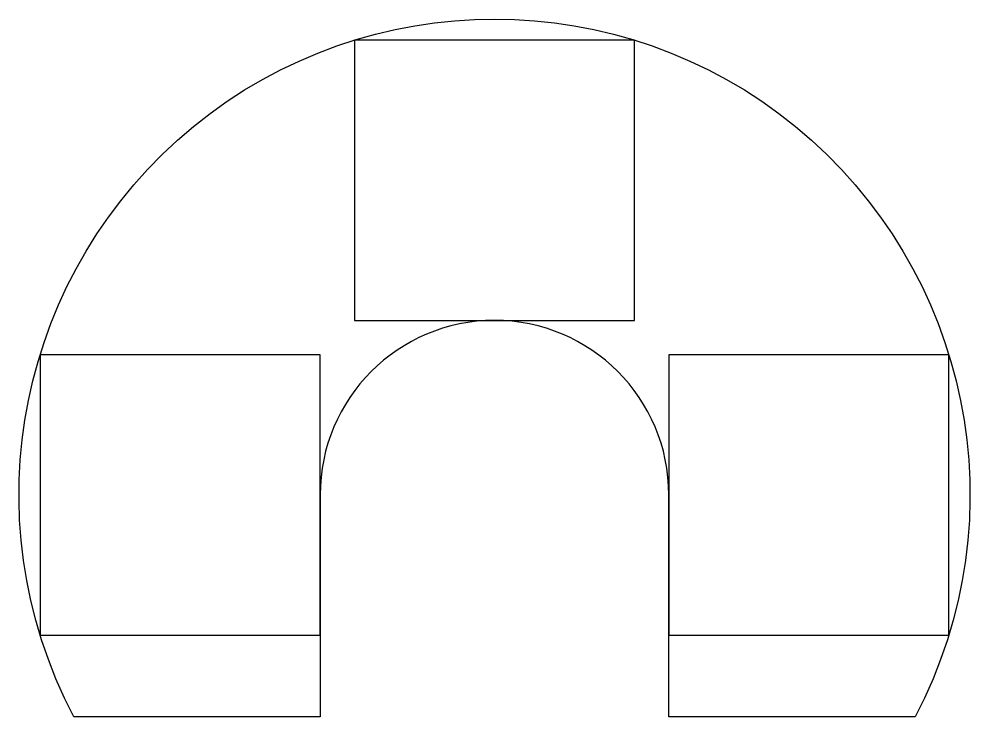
# Model space of a CAD drawing. Header units: inches. Extents: x -300 to 300, y -140 to 300.
import ezdxf

# ---------------------------------------------------------------- set-up
doc = ezdxf.new("R2010")
doc.units = ezdxf.units.IN
doc.header["$MEASUREMENT"] = 0

msp = doc.modelspace()

# ---------------------------------------------------------------- linework, layer by layer
msp.add_lwpolyline([(165.67, -140), (110, -140), (110, 0, 1), (-110, 0), (-110, -140), (-265.33, -140, -1.658312), (265.33, -140), (110, -140)], format="xyb")
for points in [[(88.35, 286.7), (-88.35, 286.7), (-88.35, 110), (88.35, 110)], [(-286.7, 88.35), (-286.7, -88.35), (-110, -88.35), (-110, 88.35)], [(286.7, -88.35), (286.7, 88.35), (110, 88.35), (110, -88.35)]]:
    msp.add_lwpolyline(points, close=True)

doc.saveas('drawing.dxf')
